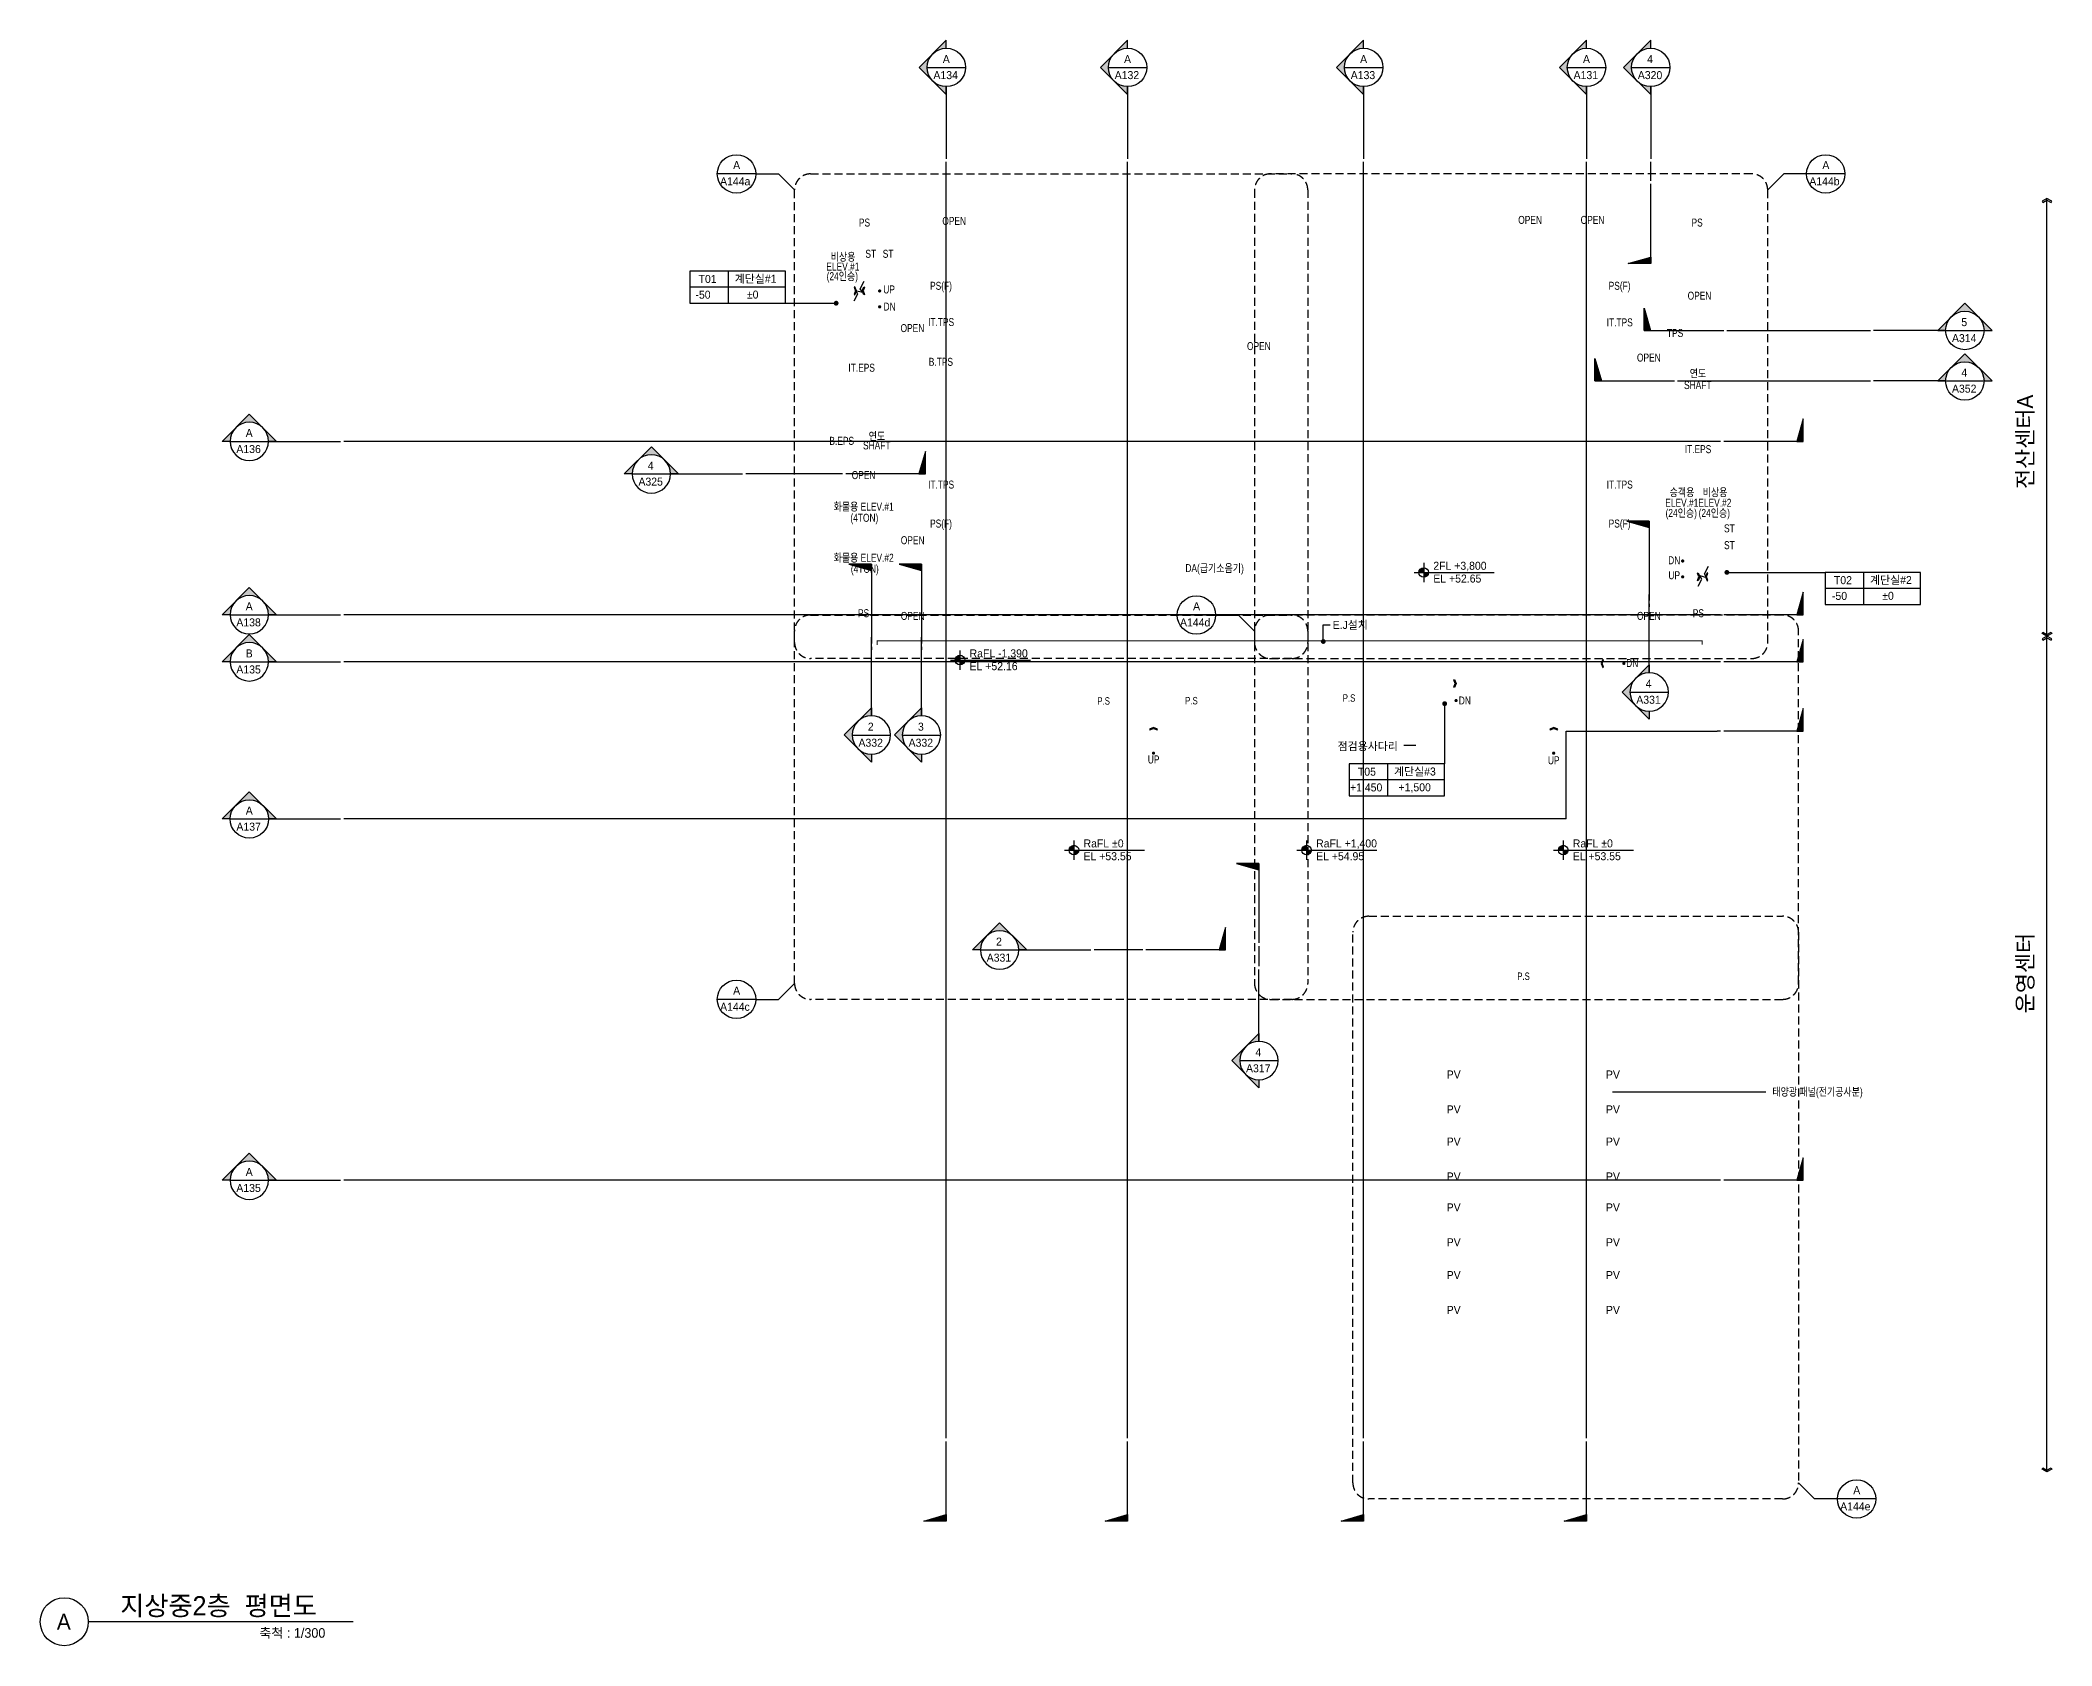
# Model space of a CAD drawing. Header units: millimetres. Extents: x 18458 to 242505, y -521583 to 1237915.
# Drawn here: x 18458 to 206984, y 13017 to 163436 of the extents above; entities that cross this region are included whole.
import ezdxf

# ---------------------------------------------------------------- set-up
doc = ezdxf.new("R2010")
doc.units = ezdxf.units.MM
doc.header["$LTSCALE"] = 300
doc.header["$MEASUREMENT"] = 0
doc.linetypes.add('HID', pattern=[2.3, 1.5, -0.8])
doc.linetypes.add('HIDDEN', pattern=[0.375, 0.25, -0.125])
for name, color, linetype in [('A-DIM', 7, 'Continuous'), ('A-ELE-5', 5, 'Continuous'), ('A-ELE-9', 9, 'Continuous'), ('A-SYM', 7, 'Continuous'), ('A-SYM-1', 7, 'Continuous'), ('A-SYM-BUB', 3, 'Continuous'), ('A-SYM-LEAD', 4, 'Continuous'), ('A-SYM-LEVEL', 7, 'Continuous'), ('A-TEXT-NAME', 7, 'Continuous'), ('EJ', 251, 'Continuous'), ('계단-라인', 7, 'Continuous'), ('실명', 7, 'Continuous'), ('실명-LEAD', 7, 'Continuous'), ('절단선', 7, 'Continuous')]:
    doc.layers.add(name, color=color, linetype=linetype)
doc.styles.add('Gtx', font='Dotum.ttf')

# ---------------------------------------------------------------- blocks, each defined once
blk = doc.blocks.new('A$Cf64e6b61')
at = {"layer": 'A-SYM'}
for p, q in [((85516, 73578), (81916, 73578)), ((85516, 73578), (87654, 73578)), ((87654, 73578), (89154, 75078))]:
    blk.add_line(p, q, dxfattribs=at)
at = {"layer": 'A-SYM', "color": 7, "linetype": 'HIDDEN', "ltscale": 10, "elevation": 0}
blk.add_lwpolyline([(90654, 109587), (135757, 109587, -0.4142136), (137257, 108087), (137257, 75078, -0.4142136), (135757, 73578), (90654, 73578, -0.4142136), (89154, 75078), (89154, 108087, -0.4142136)], format="xyb", close=True, dxfattribs=at)
at = {"layer": 'A-SYM'}
blk.add_circle((83716, 73578), 1800, dxfattribs=at)
blk = doc.blocks.new('A$C62d2cd98')
at = {"layer": 'A-SYM'}
for p, q in [((128622, 109587), (125022, 109587)), ((128622, 109587), (130760, 109587)), ((130760, 109587), (132260, 108087))]:
    blk.add_line(p, q, dxfattribs=at)
at = {"layer": 'A-SYM', "color": 7, "linetype": 'HIDDEN', "ltscale": 10, "elevation": 0}
blk.add_lwpolyline([(181757, 109587), (133760, 109587, 0.4142136), (132260, 108087), (132260, 75078, 0.4142136), (133760, 73578), (181757, 73578, 0.4142136), (183257, 75078), (183257, 108087, 0.4142136)], format="xyb", close=True, dxfattribs=at)
at = {"layer": 'A-SYM'}
blk.add_circle((126822, 109587), 1800, dxfattribs=at)
blk = doc.blocks.new('A$Ccd9b6e35')
at = {"layer": 'A-SYM'}
for p, q in [((-67543, 26770), (-69043, 28270)), ((-65406, 26770), (-67543, 26770)), ((-61806, 26770), (-65406, 26770))]:
    blk.add_line(p, q, dxfattribs=at)
at = {"layer": 'A-SYM', "color": 7, "linetype": 'HIDDEN', "ltscale": 10, "elevation": 0}
blk.add_lwpolyline([(-109322, 81360), (-70543, 81360, -0.4142136), (-69043, 79860), (-69043, 28270, -0.4142136), (-70543, 26770), (-109322, 26770, -0.4142136), (-110822, 28270), (-110822, 79860, -0.4142136)], format="xyb", close=True, dxfattribs=at)
at = {"layer": 'A-SYM'}
blk.add_circle((-63606, 26770), 1800, dxfattribs=at)
blk = doc.blocks.new('ARROWX')
blk.add_lwpolyline([(-0.2, -0.5), (-0.29, -0.46), (-0.11, 0), (-0.29, 0.46), (-0.2, 0.5), (0, 0)], close=True)
for points in [[(-0.2, 0.5), (-0.29, 0.46), (0, 0), (-0.11, 0)], [(0, 0), (-0.11, 0), (-0.2, -0.5), (-0.29, -0.46)]]:
    blk.add_solid(points)
blk = doc.blocks.new('*U51')
at = {"layer": 'A-SYM'}
h = blk.add_hatch(color=256, dxfattribs=at)
h.paths.add_polyline_path([(6216, 30838), (6428, 30626), (6428, 30750, -0.198912)])
h.paths.add_polyline_path([(6004, 31050), (6216, 30838, -0.414214), (6216, 31263)])
h.paths.add_polyline_path([(6216, 31263, -0.198912), (6428, 31350), (6428, 31475)])
blk.add_hatch(color=256, dxfattribs=at).paths.add_polyline_path([(6078, 6778), (6428, 6878), (6428, 6778)])
at = {"layer": 'A-ELE-9'}
blk.add_line((6428, 8119), (6428, 29525), dxfattribs=at)
at = {"layer": 'A-SYM'}
for p, q in [((6428, 30750), (6428, 29625)), ((6428, 29525), (6428, 29575)), ((6428, 8069), (6428, 8119)), ((6428, 6778), (6428, 8019))]:
    blk.add_line(p, q, dxfattribs=at)
blk.add_lwpolyline([(6428, 31350), (6428, 31475), (6004, 31050), (6428, 30626), (6428, 30750)], dxfattribs=at)
blk.add_lwpolyline([(6078, 6778), (6428, 6878), (6428, 6778)], close=True, dxfattribs=at)
blk.add_circle((6428, 31050), 300, dxfattribs=at)
blk = doc.blocks.new('*U124')
at = {"layer": 'A-SYM'}
h = blk.add_hatch(color=256, dxfattribs=at)
h.paths.add_polyline_path([(6216, 30838), (6428, 30626), (6428, 30750, -0.198912)])
h.paths.add_polyline_path([(6004, 31050), (6216, 30838, -0.414214), (6216, 31263)])
h.paths.add_polyline_path([(6216, 31263, -0.198912), (6428, 31350), (6428, 31475)])
blk.add_hatch(color=256, dxfattribs=at).paths.add_polyline_path([(6078, 8352), (6428, 8452), (6428, 8352)])
at = {"layer": 'A-ELE-9'}
blk.add_line((6428, 9694), (6428, 29525), dxfattribs=at)
at = {"layer": 'A-SYM'}
for p, q in [((6428, 30750), (6428, 29625)), ((6428, 29525), (6428, 29575)), ((6428, 9644), (6428, 9694)), ((6428, 8352), (6428, 9594))]:
    blk.add_line(p, q, dxfattribs=at)
blk.add_lwpolyline([(6428, 31350), (6428, 31475), (6004, 31050), (6428, 30626), (6428, 30750)], dxfattribs=at)
blk.add_lwpolyline([(6078, 8352), (6428, 8452), (6428, 8352)], close=True, dxfattribs=at)
blk.add_circle((6428, 31050), 300, dxfattribs=at)
blk = doc.blocks.new('A$C69eff562')
at = {"layer": 'A-SYM'}
blk.add_hatch(color=256, dxfattribs=at).paths.add_polyline_path([(183690, -77385), (183090, -79485), (183690, -79485)])
h = blk.add_hatch(color=256, dxfattribs=at)
h.paths.add_polyline_path([(39326, -86449), (40599, -87721), (39853, -87721, 0.1989124)])
h.paths.add_polyline_path([(38053, -85176), (39326, -86449, 0.4142136), (36781, -86449)])
h.paths.add_polyline_path([(36781, -86449, 0.1989124), (36253, -87721), (35508, -87721)])
for p, q in [((183690, -79485), (176240, -79485)), ((39853, -87721), (46608, -87721))]:
    blk.add_line(p, q, dxfattribs=at)
blk.add_lwpolyline([(183690, -77385), (183090, -79485), (183690, -79485)], close=True, dxfattribs=at)
blk.add_lwpolyline([(36253, -87721), (35508, -87721), (38053, -85176), (40599, -87721), (39853, -87721)], dxfattribs=at)
blk.add_circle((38053, -87721), 1800, dxfattribs=at)
at = {"layer": 'A-SYM-1'}
for p, q in [((101579, -17310), (105179, -17310)), ((118568, -17310), (122168, -17310)), ((140691, -17310), (144291, -17310)), ((161578, -17310), (165178, -17310)), ((36247, -52345), (39847, -52345)), ((36247, -68585), (39847, -68585)), ((36247, -72995), (39847, -72995)), ((175940, -79485), (175640, -79485)), ((36253, -87721), (39853, -87721)), ((47208, -87721), (46908, -87721)), ((36247, -121572), (39847, -121572))]:
    blk.add_line(p, q, dxfattribs=at)
at = {"layer": 'A-SYM-1', "color": 9}
for p, q in [((161484, -79485), (175640, -79485)), ((161484, -87721), (161484, -79485)), ((161484, -87721), (47208, -87721))]:
    blk.add_line(p, q, dxfattribs=at)
at = {"layer": 'A-SYM-1', "xscale": 6, "yscale": 6, "zscale": 6}
for p in [(64812, -203612), (81800, -203612), (103924, -203612), (124811, -203612)]:
    blk.add_blockref('*U124', p, dxfattribs=at)
at = {"layer": 'A-SYM-1', "xscale": -6.00000000000005, "yscale": 6.00000000000005, "zscale": 6, "rotation": 90}
for p in [(224350, -13778), (224350, -30018), (224350, -34428), (224350, -83005)]:
    blk.add_blockref('*U51', p, dxfattribs=at)
at = {"layer": 'A-SYM-1', "color": 3, "style": 'Gtx'}
for s, p in [('A', (103048, -16902)), ('A', (120036, -16902)), ('A', (142160, -16902)), ('A', (163047, -16902)), ('A134', (102171, -18405)), ('A132', (119160, -18405)), ('A133', (141283, -18405)), ('A131', (162170, -18405)), ('A136', (36839, -53440)), ('A', (37716, -51937)), ('A', (37716, -68177)), ('A138', (36839, -69680)), ('A135', (36839, -74090)), ('B', (37716, -72587)), ('A', (37722, -87314)), ('A137', (36845, -88817)), ('A', (37716, -121165)), ('A135', (36839, -122668))]:
    blk.add_text(s, height=750, dxfattribs=at).set_placement(p)
blk = doc.blocks.new('실면박스')
at = {"layer": '실명-LEAD'}
blk.add_line((3571, 0), (-2400, 0), dxfattribs=at)
blk.add_lwpolyline([(3571, 1000), (-2400, 1000), (-2400, -1000), (3571, -1000)], close=True, dxfattribs=at)
blk.add_lwpolyline([(0, 1000), (0, -1000)], dxfattribs=at)
blk = doc.blocks.new('A$Ce9732c4b')
at = {"layer": 'A-SYM'}
for p, q in [((85516, -27285), (81916, -27285)), ((85516, -27285), (87654, -27285)), ((87654, -27285), (89154, -28785))]:
    blk.add_line(p, q, dxfattribs=at)
at = {"layer": 'A-SYM', "color": 7, "linetype": 'HIDDEN', "ltscale": 10, "elevation": 0}
blk.add_lwpolyline([(90654, -27285), (135757, -27285, -0.4142136), (137257, -28785), (137257, -71185, -0.4142136), (135757, -72685), (90654, -72685, -0.4142136), (89154, -71185), (89154, -28785, -0.4142136)], format="xyb", close=True, dxfattribs=at)
at = {"layer": 'A-SYM'}
blk.add_circle((83716, -27285), 1800, dxfattribs=at)
blk = doc.blocks.new('A$C2a23c31d')
at = {"layer": 'A-SYM'}
for p, q in [((-70437, -27285), (-71937, -28785)), ((-68299, -27285), (-70437, -27285)), ((-64699, -27285), (-68299, -27285))]:
    blk.add_line(p, q, dxfattribs=at)
at = {"layer": 'A-SYM', "color": 7, "linetype": 'HIDDEN', "ltscale": 10, "elevation": 0}
blk.add_lwpolyline([(-73437, -27285), (-118540, -27285, 0.4142136), (-120040, -28785), (-120040, -71185, 0.4142136), (-118540, -72685), (-73437, -72685, 0.4142136), (-71937, -71185), (-71937, -28785, 0.4142136)], format="xyb", close=True, dxfattribs=at)
at = {"layer": 'A-SYM'}
blk.add_circle((-66499, -27285), 1800, dxfattribs=at)
blk = doc.blocks.new('*U53')
at = {"layer": 'A-SYM'}
h = blk.add_hatch(color=256, dxfattribs=at)
h.paths.add_polyline_path([(6216, 30838), (6428, 30626), (6428, 30750, -0.198912)])
h.paths.add_polyline_path([(6004, 31050), (6216, 30838, -0.414214), (6216, 31263)])
h.paths.add_polyline_path([(6216, 31263, -0.198912), (6428, 31350), (6428, 31475)])
blk.add_hatch(color=256, dxfattribs=at).paths.add_polyline_path([(6078, 26042), (6428, 26142), (6428, 26042)])
at = {"layer": 'A-ELE-9'}
blk.add_line((6428, 27383), (6428, 29525), dxfattribs=at)
at = {"layer": 'A-SYM'}
for p, q in [((6428, 30750), (6428, 29625)), ((6428, 29525), (6428, 29575)), ((6428, 27333), (6428, 27383)), ((6428, 26042), (6428, 27283))]:
    blk.add_line(p, q, dxfattribs=at)
blk.add_lwpolyline([(6428, 31350), (6428, 31475), (6004, 31050), (6428, 30626), (6428, 30750)], dxfattribs=at)
blk.add_lwpolyline([(6078, 26042), (6428, 26142), (6428, 26042)], close=True, dxfattribs=at)
blk.add_circle((6428, 31050), 300, dxfattribs=at)
blk = doc.blocks.new('*U54')
at = {"layer": 'A-SYM'}
h = blk.add_hatch(color=256, dxfattribs=at)
h.paths.add_polyline_path([(6216, 30838), (6428, 30626), (6428, 30750, -0.198912)])
h.paths.add_polyline_path([(6004, 31050), (6216, 30838, -0.414214), (6216, 31263)])
h.paths.add_polyline_path([(6216, 31263, -0.198912), (6428, 31350), (6428, 31475)])
blk.add_hatch(color=256, dxfattribs=at).paths.add_polyline_path([(6078, 27971), (6428, 28071), (6428, 27971)])
at = {"layer": 'A-ELE-9'}
blk.add_line((6428, 29313), (6428, 29525), dxfattribs=at)
at = {"layer": 'A-SYM'}
for p, q in [((6428, 30750), (6428, 29625)), ((6428, 29525), (6428, 29575)), ((6428, 29263), (6428, 29313)), ((6428, 27971), (6428, 29213))]:
    blk.add_line(p, q, dxfattribs=at)
blk.add_lwpolyline([(6428, 31350), (6428, 31475), (6004, 31050), (6428, 30626), (6428, 30750)], dxfattribs=at)
blk.add_lwpolyline([(6078, 27971), (6428, 28071), (6428, 27971)], close=True, dxfattribs=at)
blk.add_circle((6428, 31050), 300, dxfattribs=at)
blk = doc.blocks.new('*U125')
at = {"layer": 'A-SYM'}
h = blk.add_hatch(color=256, dxfattribs=at)
h.paths.add_polyline_path([(6216, 30838), (6428, 30626), (6428, 30750, -0.198912)])
h.paths.add_polyline_path([(6004, 31050), (6216, 30838, -0.414214), (6216, 31263)])
h.paths.add_polyline_path([(6216, 31263, -0.198912), (6428, 31350), (6428, 31475)])
blk.add_hatch(color=256, dxfattribs=at).paths.add_polyline_path([(6078, 27989), (6428, 28089), (6428, 27989)])
at = {"layer": 'A-ELE-9'}
blk.add_line((6428, 29331), (6428, 29525), dxfattribs=at)
at = {"layer": 'A-SYM'}
for p, q in [((6428, 30750), (6428, 29625)), ((6428, 29525), (6428, 29575)), ((6428, 29281), (6428, 29331)), ((6428, 27989), (6428, 29231))]:
    blk.add_line(p, q, dxfattribs=at)
blk.add_lwpolyline([(6428, 31350), (6428, 31475), (6004, 31050), (6428, 30626), (6428, 30750)], dxfattribs=at)
blk.add_lwpolyline([(6078, 27989), (6428, 28089), (6428, 27989)], close=True, dxfattribs=at)
blk.add_circle((6428, 31050), 300, dxfattribs=at)
blk = doc.blocks.new('*U56')
at = {"layer": 'A-SYM'}
h = blk.add_hatch(color=256, dxfattribs=at)
h.paths.add_polyline_path([(6216, 30838), (6428, 30626), (6428, 30750, -0.198912)])
h.paths.add_polyline_path([(6004, 31050), (6216, 30838, -0.414214), (6216, 31263)])
h.paths.add_polyline_path([(6216, 31263, -0.198912), (6428, 31350), (6428, 31475)])
blk.add_hatch(color=256, dxfattribs=at).paths.add_polyline_path([(6078, 26770), (6428, 26870), (6428, 26770)])
at = {"layer": 'A-ELE-9'}
blk.add_line((6428, 28112), (6428, 29525), dxfattribs=at)
at = {"layer": 'A-SYM'}
for p, q in [((6428, 30750), (6428, 29625)), ((6428, 29525), (6428, 29575)), ((6428, 28062), (6428, 28112)), ((6428, 26770), (6428, 28012))]:
    blk.add_line(p, q, dxfattribs=at)
blk.add_lwpolyline([(6428, 31350), (6428, 31475), (6004, 31050), (6428, 30626), (6428, 30750)], dxfattribs=at)
blk.add_lwpolyline([(6078, 26770), (6428, 26870), (6428, 26770)], close=True, dxfattribs=at)
blk.add_circle((6428, 31050), 300, dxfattribs=at)
blk = doc.blocks.new('*U57')
at = {"layer": 'A-SYM'}
h = blk.add_hatch(color=256, dxfattribs=at)
h.paths.add_polyline_path([(6216, 30838), (6428, 30626), (6428, 30750, -0.198912)])
h.paths.add_polyline_path([(6004, 31050), (6216, 30838, -0.414214), (6216, 31263)])
h.paths.add_polyline_path([(6216, 31263, -0.198912), (6428, 31350), (6428, 31475)])
blk.add_hatch(color=256, dxfattribs=at).paths.add_polyline_path([(6078, 27523), (6428, 27623), (6428, 27523)])
at = {"layer": 'A-ELE-9'}
blk.add_line((6428, 28865), (6428, 29525), dxfattribs=at)
at = {"layer": 'A-SYM'}
for p, q in [((6428, 30750), (6428, 29625)), ((6428, 29525), (6428, 29575)), ((6428, 28815), (6428, 28865)), ((6428, 27523), (6428, 28765))]:
    blk.add_line(p, q, dxfattribs=at)
blk.add_lwpolyline([(6428, 31350), (6428, 31475), (6004, 31050), (6428, 30626), (6428, 30750)], dxfattribs=at)
blk.add_lwpolyline([(6078, 27523), (6428, 27623), (6428, 27523)], close=True, dxfattribs=at)
blk.add_circle((6428, 31050), 300, dxfattribs=at)
blk = doc.blocks.new('*U58')
at = {"layer": 'A-SYM'}
h = blk.add_hatch(color=256, dxfattribs=at)
h.paths.add_polyline_path([(6216, 30838), (6428, 30626), (6428, 30750, -0.198912)])
h.paths.add_polyline_path([(6004, 31050), (6216, 30838, -0.414214), (6216, 31263)])
h.paths.add_polyline_path([(6216, 31263, -0.198912), (6428, 31350), (6428, 31475)])
blk.add_hatch(color=256, dxfattribs=at).paths.add_polyline_path([(6078, 28381), (6428, 28481), (6428, 28381)])
at = {"layer": 'A-ELE-9'}
blk.add_line((6428, 29722), (6428, 29525), dxfattribs=at)
at = {"layer": 'A-SYM'}
for p, q in [((6428, 30750), (6428, 29625)), ((6428, 29672), (6428, 29722)), ((6428, 28381), (6428, 29622)), ((6428, 29525), (6428, 29575))]:
    blk.add_line(p, q, dxfattribs=at)
blk.add_lwpolyline([(6428, 31350), (6428, 31475), (6004, 31050), (6428, 30626), (6428, 30750)], dxfattribs=at)
blk.add_lwpolyline([(6078, 28381), (6428, 28481), (6428, 28381)], close=True, dxfattribs=at)
blk.add_circle((6428, 31050), 300, dxfattribs=at)
blk = doc.blocks.new('*U59')
at = {"layer": 'A-SYM'}
h = blk.add_hatch(color=256, dxfattribs=at)
h.paths.add_polyline_path([(6216, 30838), (6428, 30626), (6428, 30750, -0.198912)])
h.paths.add_polyline_path([(6004, 31050), (6216, 30838, -0.414214), (6216, 31263)])
h.paths.add_polyline_path([(6216, 31263, -0.198912), (6428, 31350), (6428, 31475)])
blk.add_hatch(color=256, dxfattribs=at).paths.add_polyline_path([(6078, 25272), (6428, 25372), (6428, 25272)])
at = {"layer": 'A-ELE-9'}
blk.add_line((6428, 26614), (6428, 29525), dxfattribs=at)
at = {"layer": 'A-SYM'}
for p, q in [((6428, 30750), (6428, 29625)), ((6428, 29525), (6428, 29575)), ((6428, 26564), (6428, 26614)), ((6428, 25272), (6428, 26514))]:
    blk.add_line(p, q, dxfattribs=at)
blk.add_lwpolyline([(6428, 31350), (6428, 31475), (6004, 31050), (6428, 30626), (6428, 30750)], dxfattribs=at)
blk.add_lwpolyline([(6078, 25272), (6428, 25372), (6428, 25272)], close=True, dxfattribs=at)
blk.add_circle((6428, 31050), 300, dxfattribs=at)
blk = doc.blocks.new('A$Ca914e24e')
at = {"layer": 'A-DIM', "color": 1}
for p, q in [((-47352, -70595), (-47352, -29595)), ((-47352, -148895), (-47352, -70595))]:
    blk.add_line(p, q, dxfattribs=at)
at = {"layer": 'A-DIM', "color": 1, "elevation": 0}
for points in [[(-47740, -29964), (-47352, -29743), (-46965, -29964), (-46901, -29853), (-47352, -29595), (-47803, -29853)], [(-47740, -70226), (-47352, -70447), (-46965, -70226), (-46901, -70337), (-47352, -70595), (-47803, -70337)], [(-47740, -70964), (-47352, -70743), (-46965, -70964), (-46901, -70853), (-47352, -70595), (-47803, -70853)], [(-47740, -148526), (-47352, -148747), (-46965, -148526), (-46901, -148637), (-47352, -148895), (-47803, -148637)]]:
    blk.add_lwpolyline(points, close=True, dxfattribs=at)
at = {"layer": 'A-SYM-BUB', "style": 'Gtx'}
for s, p in [('전산센터A', (-48654, -56806)), ('운영센터', (-48654, -105925))]:
    blk.add_text(s, height=1500, rotation=90, dxfattribs=at).set_placement(p)

msp = doc.modelspace()

# ---------------------------------------------------------------- hatches: boundary and pattern name
at = {"layer": 'A-SYM-LEVEL'}
h = msp.add_hatch(color=256, dxfattribs=at)
h.paths.add_polyline_path([(148122, 114021.1, 0.41421356), (147672, 113571.1), (148122, 113571.1)])
h.paths.add_polyline_path([(148572, 113571.1), (148122, 113571.1), (148122, 113121.1, 0.41421356)])
h = msp.add_hatch(color=256, dxfattribs=at)
h.paths.add_polyline_path([(104660.1, 105813, 0.41421356), (104210.1, 105363), (104660.1, 105363)])
h.paths.add_polyline_path([(105110.1, 105363), (104660.1, 105363), (104660.1, 104913, 0.41421356)])
h = msp.add_hatch(color=256, dxfattribs=at)
h.paths.add_polyline_path([(115339.5, 88008.1, 0.41421356), (114889.5, 87558.1), (115339.5, 87558.1)])
h.paths.add_polyline_path([(115789.5, 87558.1), (115339.5, 87558.1), (115339.5, 87108.1, 0.41421356)])
h = msp.add_hatch(color=256, dxfattribs=at)
h.paths.add_polyline_path([(137140.5, 88008.1, 0.41421356), (136690.5, 87558.1), (137140.5, 87558.1)])
h.paths.add_polyline_path([(137590.5, 87558.1), (137140.5, 87558.1), (137140.5, 87108.1, 0.41421356)])
h = msp.add_hatch(color=256, dxfattribs=at)
h.paths.add_polyline_path([(161195.8, 88008.1, 0.41421356), (160745.8, 87558.1), (161195.8, 87558.1)])
h.paths.add_polyline_path([(161645.8, 87558.1), (161195.8, 87558.1), (161195.8, 87108.1, 0.41421356)])

# ---------------------------------------------------------------- linework, layer by layer
at = {"layer": 'A-SYM'}
msp.add_line((47793, 15266.8), (22957.8, 15266.8), dxfattribs=at)
msp.add_circle((20707.8, 15266.8), 2250, dxfattribs=at)
at = {"layer": 'A-SYM-1'}
for p, q in [((167596.1, 160890.3), (171196.1, 160890.3)), ((197040, 136245.7), (200640, 136245.7)), ((197040, 131513.3), (200640, 131513.3)), ((73932.6, 122805, 0), (77532.6, 122805, 0)), ((167453.6, 102367.5), (171053.6, 102367.5)), ((94553.6, 98342.7), (98153.6, 98342.7)), ((99252.1, 98342.7), (102852.1, 98342.7)), ((106572, 78205), (110172, 78205)), ((130877, 67837.5), (134477, 67837.5))]:
    msp.add_line(p, q, dxfattribs=at)
at = {"layer": 'A-SYM-LEAD'}
for p, q in [((88290.9, 138800.7), (93053.6, 138800.7)), ((176535.4, 113579.2), (185740.4, 113579.2)), ((138703.9, 107105), (138703.9, 108674.6)), ((138703.9, 108674.6), (139342.1, 108674.6)), ((150084.2, 101391.1), (150084.2, 95636.8)), ((147371.5, 97356.1), (146252.1, 97356.1)), ((165805, 64916.5), (180198.5, 64916.5))]:
    msp.add_line(p, q, dxfattribs=at)
at = {"layer": 'A-SYM-LEAD', "elevation": 0}
for points, const_width in [([(92940.8, 138800.7, 1), (93166.4, 138800.7, 1)], 224.4), ([(176422.6, 113579.2, 1), (176648.2, 113579.2, 1)], 224.4), ([(138591.1, 107105, 1), (138816.6, 107105, 1)], 224.5), ([(150197, 101278.3, -1), (149971.4, 101278.3, -1)], 224.4)]:
    msp.add_lwpolyline(points, format="xyb", close=True, dxfattribs=dict(at, const_width=const_width))
msp.add_lwpolyline([(148328.6, 99305, 0, 300, 0), (147931.9, 98497.2, 0, 0, 0), (147371.5, 97356.1, 0, 0, 0)], format="xyseb", dxfattribs=at)
at = {"layer": 'A-SYM-LEVEL'}
for p, q in [((147222, 113571.1), (149022, 113571.1)), ((147222, 113571.1), (154722, 113571.1)), ((148122, 114471.1), (148122, 112671.1)), ((104660.1, 106263), (104660.1, 104463)), ((103760.1, 105363), (105560.1, 105363)), ((103760.1, 105363), (111260.1, 105363)), ((114439.5, 87558.1), (116239.5, 87558.1)), ((114439.5, 87558.1), (121939.5, 87558.1)), ((115339.5, 88458.1), (115339.5, 86658.1)), ((136240.5, 87558.1), (138040.5, 87558.1)), ((136240.5, 87558.1), (143740.5, 87558.1)), ((137140.5, 88458.1), (137140.5, 86658.1)), ((160295.8, 87558.1), (162095.8, 87558.1)), ((160295.8, 87558.1), (167795.8, 87558.1)), ((161195.8, 88458.1), (161195.8, 86658.1))]:
    msp.add_line(p, q, dxfattribs=at)
for centre in [(148122, 113571.1), (104660.1, 105363), (115339.5, 87558.1), (137140.5, 87558.1), (161195.8, 87558.1)]:
    msp.add_circle(centre, 450, dxfattribs=at)
at = {"layer": 'EJ', "linetype": 'HID', "const_width": 100}
msp.add_lwpolyline([(96892.1, 106777.9), (96892.1, 107155), (174229.1, 107155), (174229.1, 106811.5)], dxfattribs=at)
at = {"layer": '계단-라인', "const_width": 150, "elevation": 0}
for points in [[(97206.8, 139948, 1), (97056.8, 139948, 1)], [(97206.8, 138458, 1), (97056.8, 138458, 1)], [(172466.8, 114648, 1), (172316.8, 114648, 1)], [(172466.8, 113158, 1), (172316.8, 113158, 1)], [(151153.6, 101497.5, 1), (151153.6, 101647.5, 1)], [(122799.6, 96716.9, -1), (122799.6, 96566.9, -1)], [(160299.6, 96716.9, -1), (160299.6, 96566.9, -1)]]:
    msp.add_lwpolyline(points, format="xyb", close=True, dxfattribs=at)
at = {"layer": '계단-라인', "const_width": 150}
msp.add_lwpolyline([(166878.7, 105130, -1), (166878.7, 104980, -1)], format="xyb", close=True, dxfattribs=at)
at = {"layer": '절단선', "elevation": 0}
for points in [[(94739.7, 139009.7), (95074.7, 139675.2), (94867.6, 140000.3), (95520.7, 139824.7), (95313.6, 140149.8), (95680.1, 140878)], [(173858.6, 112294.7), (174193.6, 112960.2), (173986.5, 113285.3), (174639.5, 113109.7), (174432.4, 113434.8), (174798.9, 114163)]]:
    msp.add_lwpolyline(points, dxfattribs=at)

# ---------------------------------------------------------------- block references
at = {"layer": 'A-DIM'}
msp.add_blockref('A$Ca914e24e', (253885.7, 178200), dxfattribs=at)
at = {"layer": 'A-ELE-5', "xscale": 1.5, "yscale": 1.5, "zscale": 1.5}
for p in [(82934.6, 140300.7), (189340.4, 112079.2), (144727.8, 94136.8)]:
    msp.add_blockref('실면박스', p, dxfattribs=at)
at = {"layer": 'A-SYM-1'}
for name, p in [('A$C69eff562', (0, 178200)), ('A$Ce9732c4b', (0, 178200)), ('A$C2a23c31d', (252300, 178200)), ('A$C62d2cd98', (0, 0)), ('A$Cf64e6b61', (0, 0)), ('A$Ccd9b6e35', (252300, 0)), ('A$Ccd9b6e35', (252300, 0))]:
    msp.add_blockref(name, p, dxfattribs=at)
at = {"layer": 'A-SYM-1', "xscale": 6, "yscale": 6, "zscale": 6}
msp.add_blockref('*U125', (130828.9, -25412.3), dxfattribs=at)
at = {"layer": 'A-SYM-1', "yscale": 6, "zscale": 6}
for name, p, xscale, rotation in [('*U53', (12537.3, 174812.9), 6, 270), ('*U59', (12537.3, 170080.6), 6, 270), ('*U56', (262035.2, 161372.3, 0), -6, 90), ('*U58', (130686.3, 288670.2), -6, 180), ('*U58', (57786.3, 284645.4), -6, 180), ('*U58', (62484.9, 284645.4), -6, 180), ('*U54', (94109.8, 254140.2), -6, 180), ('*U57', (294674.7, 116772.3), -6, 90)]:
    msp.add_blockref(name, p, dxfattribs=dict(at, xscale=xscale, rotation=rotation))
at = {"layer": '계단-라인', "yscale": 750, "zscale": 750}
for p, xscale, rotation in [((94963.6, 139950), -750, 180), ((95503.6, 139950), 750, 180), ((122803.6, 99047.4), -750, 270), ((160303.6, 99047.4), -750, 270)]:
    msp.add_blockref('ARROWX', p, dxfattribs=dict(at, xscale=xscale, rotation=rotation))
for p, xscale in [((174003.6, 113160), 750), ((174543.6, 113160), -750), ((164753.6, 105055), -750), ((151153.6, 103175, 0), 750)]:
    msp.add_blockref('ARROWX', p, dxfattribs=dict(at, xscale=xscale))

# ---------------------------------------------------------------- texts
at = {"layer": 'A-SYM', "color": 2, "style": 'Gtx'}
msp.add_text('지상중2층  평면도', height=1800, dxfattribs=at).set_placement((25957.8, 15866.8))
at = {"layer": 'A-SYM', "color": 3, "style": 'Gtx'}
msp.add_text('A', height=1500, dxfattribs=at).set_placement((20012.7, 14517.9))
at = {"layer": 'A-SYM', "style": 'Gtx'}
msp.add_text('축척 : 1/300', height=900, dxfattribs=at).set_placement((38992.4, 13766.8))
at = {"layer": 'A-SYM-1', "color": 3, "style": 'Gtx'}
for s, p in [('A320', (168188.1, 159794.8)), ('4', (169064.7, 161297.9)), ('A', (83399.3, 151363.3)), ('A', (185484.4, 151363.3)), ('A144a', (82176.7, 149843.4)), ('A144b', (184261.8, 149843.4)), ('A314', (197631.9, 135150.2)), ('5', (198508.5, 136653.3)), ('4', (198508.5, 131920.9)), ('A352', (197631.9, 130417.8)), ('4', (75401.2, 123212.6, 0)), ('A325', (74524.5, 121709.5, 0)), ('A', (126505.3, 110035.1)), ('A144d', (125282.7, 108515.2)), ('A331', (168045.5, 101272)), ('4', (168922.2, 102775.1)), ('2', (96022.2, 98750.3)), ('3', (100720.7, 98750.3)), ('A332', (95145.5, 97247.2)), ('A332', (99844.1, 97247.2)), ('2', (108040.6, 78612.6)), ('A331', (107164, 77109.5)), ('A', (83399.3, 74026.8)), ('A144c', (82176.7, 72506.8)), ('4', (132345.6, 68245.1)), ('A317', (131469, 66742)), ('A144e', (187155.4, 25698.8)), ('A', (188378, 27218.7))]:
    msp.add_text(s, height=750, dxfattribs=at).set_placement(p)
at = {"layer": 'A-SYM-LEVEL', "style": 'Gtx'}
for s, p in [('2FL +3,800', (149022, 113826.1)), ('EL +52.65', (149022, 112626.1)), ('E.J설치', (139587.4, 108281.1)), ('RaFL -1,390', (105560.1, 105618)), ('EL +52.16', (105560.1, 104418)), ('점검용사다리', (140053.1, 96920.5)), ('RaFL %%P0', (116239.5, 87813.1)), ('EL +53.55', (116239.5, 86613.1)), ('RaFL +1,400', (138040.5, 87813.1)), ('EL +54.95', (138040.5, 86613.1)), ('RaFL %%P0', (162095.8, 87813.1)), ('EL +53.55', (162095.8, 86613.1)), ('PV', (150277, 66162.3)), ('PV', (165202.9, 66162.3)), ('PV', (150277, 62894.3)), ('PV', (165202.9, 62894.3)), ('PV', (150277, 59877.8)), ('PV', (165202.9, 59877.8)), ('PV', (150277, 56609.8)), ('PV', (165202.9, 56609.8)), ('PV', (150277, 53712.3)), ('PV', (165202.9, 53712.3)), ('PV', (150277, 50444.3)), ('PV', (165202.9, 50444.3)), ('PV', (150277, 47369.7)), ('PV', (165202.9, 47369.7)), ('PV', (150277, 44101.7)), ('PV', (165202.9, 44101.7))]:
    msp.add_text(s, height=750, dxfattribs=at).set_placement(p)
at = {"layer": 'A-SYM-LEVEL', "style": 'Gtx', "width": 0.8}
for p in [(117533.3, 101186.3), (125758.3, 101211.3), (140533.3, 101461.3), (156883.3, 75394.3, 0)]:
    msp.add_text('P.S', height=700, dxfattribs=at).set_placement(p)
at = {"layer": 'A-TEXT-NAME', "linetype": 'Continuous', "style": 'Gtx', "width": 0.8}
for s, p in [('PS', (95183.9, 145980)), ('OPEN', (103003.5, 146131)), ('OPEN', (156980.8, 146227.5)), ('OPEN', (162832.5, 146227.5)), ('PS', (173219.5, 145980)), ('PS(F)', (101857, 140056)), ('PS(F)', (165457, 140056)), ('OPEN', (172857.5, 139127.5)), ('OPEN', (99090.8, 136094.5)), ('IT.TPS', (101669.7, 136657.1)), ('IT.TPS', (165269.7, 136630)), ('TPS', (170919.9, 135628.1)), ('OPEN', (131557.8, 134408.3)), ('OPEN', (168107.5, 133327.5)), ('IT.EPS', (94200.6, 132380)), ('B.TPS', (101736.9, 132932.1)), ('B.EPS', (92417.8, 125530)), ('IT.EPS', (172585.9, 124750.3)), ('OPEN', (94512.8, 122321.3)), ('IT.TPS', (101669.7, 121432.1)), ('IT.TPS', (165269.7, 121432.1)), ('OPEN', (99112.8, 116221.3)), ('PS(F)', (101857, 117781)), ('PS(F)', (165457, 117781)), ('PS', (95099.9, 109379.6)), ('OPEN', (99114.7, 109127.5)), ('OPEN', (168107.5, 109127.5)), ('PS', (173339.2, 109379.6)), ('DN', (167096.9, 104713.4, 0)), ('UP', (122259.3, 95678.4)), ('UP', (159759.3, 95600.4))]:
    msp.add_text(s, height=750, dxfattribs=at).set_placement(p)
at = {"layer": 'A-TEXT-NAME', "style": 'Gtx', "width": 0.8}
for s, p in [('비상용', (92542.9, 142766.1)), ('ST', (95794.3, 143055)), ('ST', (97419.3, 143055)), ('ELEV.#1', (92133, 141857.5)), ('(24인승)', (92161.1, 140954.6)), ('UP', (97471.5, 139716.9)), ('DN', (97492.2, 138109.5)), ('연도', (173057.6, 131844.4)), ('SHAFT', (172522.8, 130755.1)), ('연도', (96107.2, 125960.5)), ('SHAFT', (95572.5, 125100.5)), ('승객용', (171170, 120708)), ('비상용', (174268.5, 120708)), ('화물용 ELEV.#1', (92811.7, 119358.2)), ('(4TON)', (94389.2, 118321.6)), ('ELEV.#1', (170760.1, 119728)), ('(24인승)', (170788.2, 118775)), ('ELEV.#2', (173858.6, 119728)), ('(24인승)', (173886.7, 118775)), ('ST', (176269.3, 117330)), ('화물용 ELEV.#2', (92811.7, 114576.2)), ('DN', (171032, 114342.6)), ('ST', (176269.3, 115755)), ('(4TON)', (94429.9, 113539.6)), ('DA(급기소음기)', (125785.3, 113606.3)), ('UP', (171054.8, 112942.7)), ('DN', (151406.8, 101204.3)), ('태양광 패널(전기공사분)', (180798.5, 64541.5))]:
    msp.add_text(s, height=750, dxfattribs=at).set_placement(p)
at = {"layer": '실명', "color": 3, "style": 'Gtx'}
for s, p in [('T01', (80160.4, 140697.7)), ('계단실#1', (83546.2, 140712.9)), ('-50', (79866, 139221.8)), ('%%P0', (84689.3, 139233.9)), ('T02', (186566.3, 112476.2)), ('계단실#2', (189952, 112491.4)), ('-50', (186385.6, 111000.4)), ('%%P0', (191095.2, 111012.4)), ('T05', (141953.7, 94533.8)), ('계단실#3', (145339.4, 94549)), ('+1,450', (141213.6, 93058)), ('+1,500', (145763.8, 93070))]:
    msp.add_text(s, height=750, dxfattribs=at).set_placement(p)

doc.saveas('drawing.dxf')
